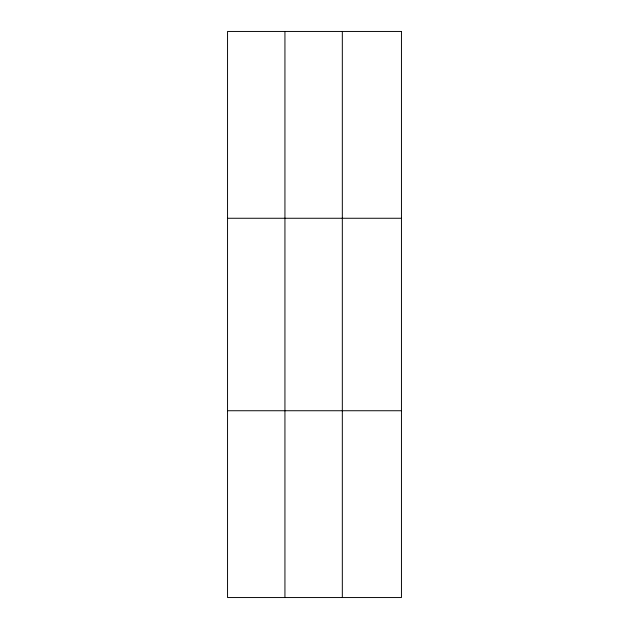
<?xml version="1.0" encoding="UTF-8"?>
<svg xmlns="http://www.w3.org/2000/svg" width="629" height="629" viewBox="0 0 629 629"><rect width="100%" height="100%" fill="white"/><g stroke="black" fill="none" stroke-linecap="round" stroke-linejoin="round"><path stroke-width="0.94" d="M284.937 31.45L284.937 597.55M342.325 31.45L342.325 597.55M227.549 218.263L401.451 218.263M227.549 410.737L401.451 410.737M401.451 31.45L401.451 597.55L227.549 597.55L227.549 31.45L401.451 31.45"/></g></svg>
